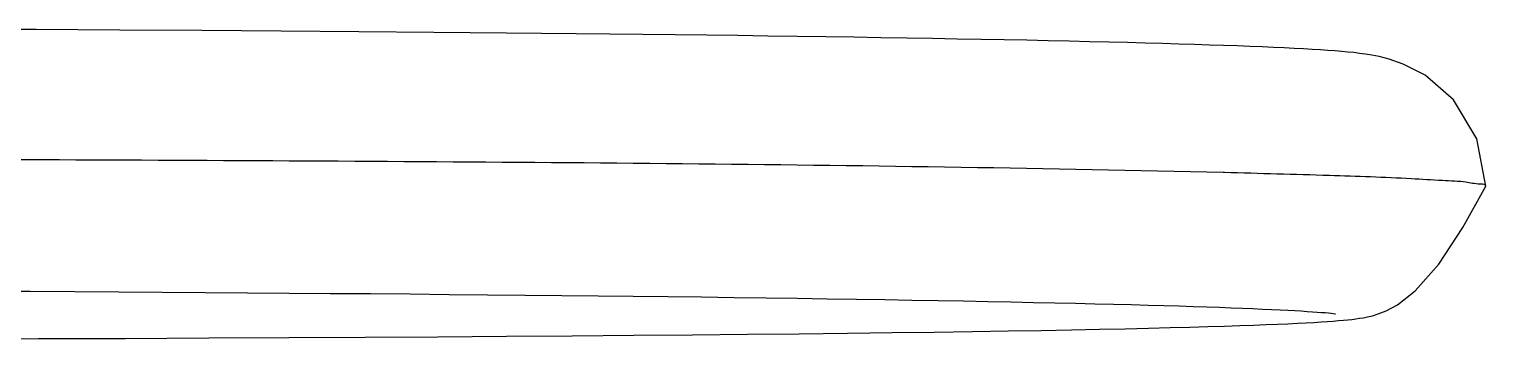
# Model space of a CAD drawing. Header units: millimetres. Extents: x 13495 to 14291, y -4366 to -3315.
# Drawn here: x 13902.96 to 13921.75, y -3542.5 to -3538.51 of the extents above; entities that cross this region are included whole.
import ezdxf

# ---------------------------------------------------------------- set-up
doc = ezdxf.new("R2010")
doc.units = ezdxf.units.MM
doc.header["$LTSCALE"] = 0.1
doc.layers.add('1', color=7, linetype='Continuous')

msp = doc.modelspace()

# ---------------------------------------------------------------- linework, layer by layer
at = {"layer": '1', "color": 7, "linetype": 'Continuous'}
for p, q in [((13903.053, -3538.516), (13901.952, -3538.51)), ((13904.132, -3538.522), (13903.053, -3538.516)), ((13905.187, -3538.529), (13904.132, -3538.522)), ((13906.214, -3538.536), (13905.187, -3538.529)), ((13907.213, -3538.544), (13906.214, -3538.536)), ((13908.181, -3538.552), (13907.213, -3538.544)), ((13918.377, -3540.36), (13918.36, -3540.36)), ((13921.747, -3540.536), (13921.748, -3540.534))]:
    msp.add_line(p, q, dxfattribs=at)
for points in [[(13921.748, -3540.534), (13921.633, -3539.925), (13921.33, -3539.42), (13920.963, -3539.105), (13920.683, -3538.96), (13920.499, -3538.896), (13920.372, -3538.864), (13920.275, -3538.845), (13920.194, -3538.832), (13920.118, -3538.822), (13920.043, -3538.813), (13919.967, -3538.805), (13919.887, -3538.798), (13919.802, -3538.791), (13919.711, -3538.785), (13919.613, -3538.778), (13919.508, -3538.772), (13919.395, -3538.765), (13919.274, -3538.759), (13919.145, -3538.753), (13919.007, -3538.746), (13918.861, -3538.74), (13918.705, -3538.734), (13918.54, -3538.727), (13918.366, -3538.721), (13918.183, -3538.715), (13917.991, -3538.709), (13917.789, -3538.702), (13917.577, -3538.696), (13917.356, -3538.69), (13917.125, -3538.684), (13916.885, -3538.678), (13916.635, -3538.672), (13916.375, -3538.666), (13916.105, -3538.66), (13915.826, -3538.654), (13915.537, -3538.648), (13915.238, -3538.643), (13914.93, -3538.637), (13914.611, -3538.631), (13914.283, -3538.626), (13913.944, -3538.62), (13913.595, -3538.615), (13913.237, -3538.61), (13912.868, -3538.604), (13912.489, -3538.599), (13912.101, -3538.594), (13911.703, -3538.589), (13911.295, -3538.584), (13910.878, -3538.579), (13910.451, -3538.574), (13910.015, -3538.57), (13909.57, -3538.565), (13909.116, -3538.561), (13908.181, -3538.552)], [(13919.319, -3542.302), (13919.43, -3542.296), (13919.531, -3542.29), (13919.622, -3542.285), (13919.705, -3542.279), (13919.78, -3542.274), (13919.848, -3542.268), (13919.91, -3542.263), (13919.967, -3542.257), (13920.02, -3542.251), (13920.071, -3542.245), (13920.12, -3542.238), (13920.17, -3542.23), (13920.223, -3542.219), (13920.284, -3542.205), (13920.359, -3542.182), (13920.46, -3542.143), (13920.607, -3542.063), (13920.838, -3541.882), (13921.14, -3541.54), (13921.45, -3541.065), (13921.747, -3540.536)], [(13902.394, -3541.887), (13902.975, -3541.89), (13903.55, -3541.893), (13904.118, -3541.897), (13904.679, -3541.9), (13905.232, -3541.904), (13905.777, -3541.908), (13906.314, -3541.912), (13906.843, -3541.916), (13907.364, -3541.92), (13907.876, -3541.924), (13908.379, -3541.929), (13908.873, -3541.933), (13909.358, -3541.938), (13909.833, -3541.943), (13910.298, -3541.948), (13910.753, -3541.953), (13911.198, -3541.958), (13911.632, -3541.963), (13912.055, -3541.969), (13912.467, -3541.974), (13912.867, -3541.98), (13913.255, -3541.985), (13913.631, -3541.991), (13913.995, -3541.996), (13914.346, -3542.002), (13914.684, -3542.008), (13915.01, -3542.014), (13915.324, -3542.02), (13915.625, -3542.026), (13915.914, -3542.032), (13916.19, -3542.038), (13916.454, -3542.044), (13916.706, -3542.05), (13916.946, -3542.055), (13917.175, -3542.061), (13917.391, -3542.067), (13917.596, -3542.073), (13917.791, -3542.079), (13917.974, -3542.085), (13918.148, -3542.09), (13918.311, -3542.096), (13918.465, -3542.102), (13918.609, -3542.107), (13918.744, -3542.113), (13918.869, -3542.118), (13918.985, -3542.123), (13919.093, -3542.128), (13919.192, -3542.133), (13919.282, -3542.138), (13919.366, -3542.143), (13919.442, -3542.148), (13919.511, -3542.153), (13919.573, -3542.157), (13919.629, -3542.161), (13919.677, -3542.165), (13919.719, -3542.169), (13919.753, -3542.173), (13919.78, -3542.176), (13919.799, -3542.178), (13919.809, -3542.18)], [(13902.273, -3542.503), (13903.083, -3542.5), (13904.202, -3542.496), (13905.278, -3542.491), (13906.31, -3542.486), (13907.296, -3542.48), (13908.231, -3542.475), (13909.119, -3542.469), (13909.963, -3542.463), (13910.762, -3542.456), (13911.517, -3542.45), (13912.226, -3542.443), (13912.892, -3542.436), (13913.514, -3542.429), (13914.093, -3542.422), (13914.631, -3542.415), (13915.128, -3542.407), (13915.588, -3542.4), (13916.013, -3542.393), (13916.404, -3542.386), (13916.764, -3542.379), (13917.095, -3542.372), (13917.398, -3542.365), (13917.676, -3542.358), (13917.93, -3542.351), (13918.164, -3542.345), (13918.377, -3542.338), (13918.573, -3542.332), (13918.751, -3542.326), (13918.913, -3542.319), (13919.062, -3542.313), (13919.196, -3542.307), (13919.319, -3542.302)]]:
    msp.add_lwpolyline(points, dxfattribs=at)
for points, knots in [([(13918.36, -3540.36), (13913.853, -3540.252), (13904.827, -3540.197), (13895.801, -3540.166), (13891.284, -3540.192)], [0, 0, 0, 0, 0.499525, 1, 1, 1, 1]), ([(13921.748, -3540.534), (13921.748, -3540.51), (13921.615, -3540.51), (13921.468, -3540.474), (13921.148, -3540.461), (13920.574, -3540.425), (13919.629, -3540.394), (13918.828, -3540.371), (13918.377, -3540.36)], [0, 0, 0, 0, 0.021299, 0.078402, 0.167897, 0.286383, 0.599393, 1, 1, 1, 1])]:
    msp.add_open_spline(points, degree=3, knots=knots, dxfattribs=at)

doc.saveas('drawing.dxf')
